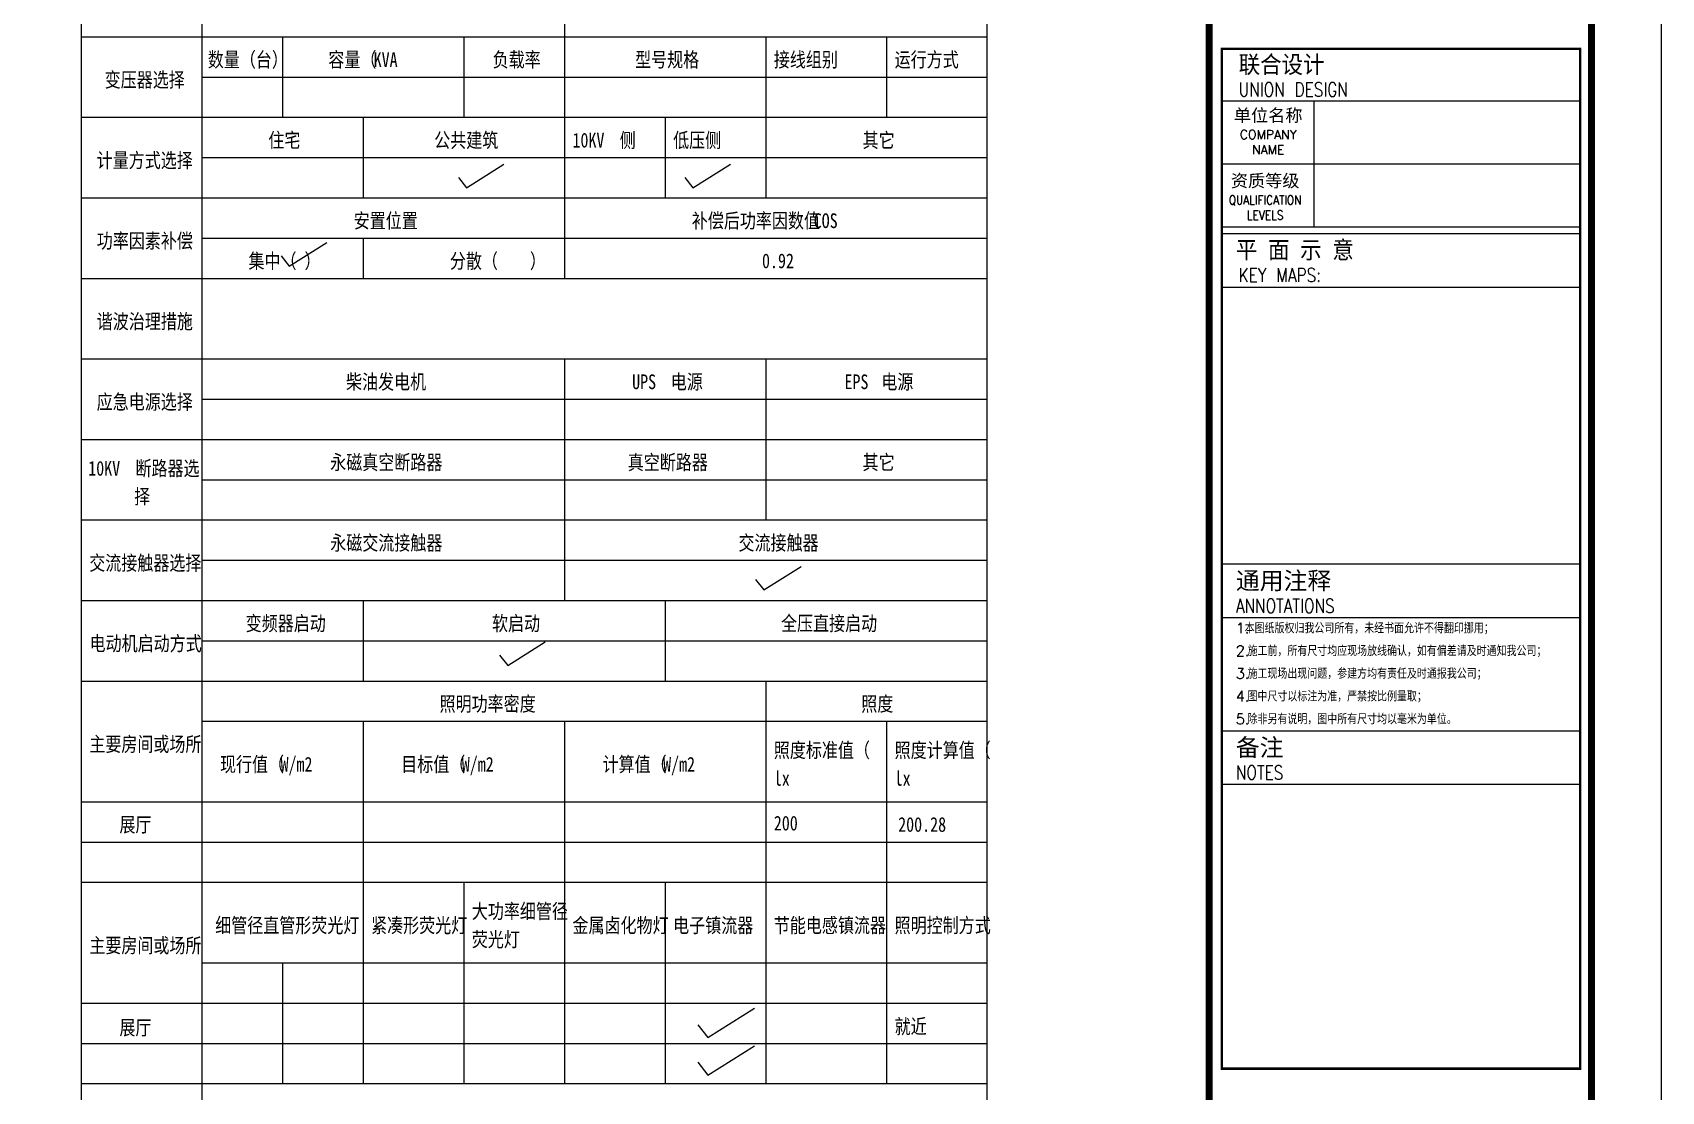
# Model space of a CAD drawing. Extents: x 815029915 to 815825525, y 579155098 to 579748855.
# Drawn here: x 815524479 to 815547777, y 579235898 to 579251046 of the extents above; entities that cross this region are included whole.
import ezdxf
from ezdxf.enums import TextEntityAlignment as Align

# ---------------------------------------------------------------- set-up
doc = ezdxf.new("R2010")
doc.units = 0
doc.header["$LTSCALE"] = 100
doc.header["$MEASUREMENT"] = 0
for name, color, linetype in [('TEL_TAB', 7, 'Continuous'), ('TK', 7, 'Continuous'), ('zm', 1, 'Continuous')]:
    doc.layers.add(name, color=color, linetype=linetype)
doc.styles.add('-宋体', font='', dxfattribs={"width": 0.8})
doc.styles.add('CCIAD-图框(标题项)', font='')
doc.styles.add('CCIAD-图框(版权说明)', font='txt.shx', dxfattribs={"width": 0.7, "bigfont": 'gbcbig.shx'})
doc.styles.add('基本字体', font='simplex.shx', dxfattribs={"height": 180, "bigfont": 'hztxt.shx'})
doc.styles.get('-宋体').set_extended_font_data('SimSun')
doc.styles.get('CCIAD-图框(标题项)').set_extended_font_data('SimHei')

# ---------------------------------------------------------------- blocks, each defined once
blk = doc.blocks.new('CCIAD-TK-A2-图签')
at = {"layer": 'TK'}
for p, q in [((582.39, 328.33), (531.12, 328.33)), ((544.29, 328.33), (544.29, 310.33)), ((582.39, 319.33), (531.12, 319.33)), ((582.39, 310.33), (531.12, 310.33)), ((582.39, 262.13), (531.12, 262.13))]:
    blk.add_line(p, q, dxfattribs=at)
at = {"layer": 'TK', "const_width": 1}
blk.add_lwpolyline([(529.29, 10.46), (529.29, 410)], dxfattribs=at)
at = {"layer": 'TK'}
for points in [[(529.29, 10.46), (584, 10.46), (584, 410)], [(531.12, 335.84), (582.39, 335.84)], [(531.12, 309.4), (582.39, 309.4)], [(531.12, 301.76), (582.39, 301.76)], [(531.12, 254.49), (582.39, 254.49)], [(531.12, 238.28), (582.39, 238.28)], [(531.12, 230.63), (582.39, 230.63)]]:
    blk.add_lwpolyline(points, dxfattribs=at)
at = {"layer": 'TK', "const_width": 0.347}
blk.add_lwpolyline([(531.12, 335.84), (582.39, 335.84), (582.39, 189.94), (531.12, 189.94)], close=True, dxfattribs=at)
at = {"layer": 'TK'}
for s, height, style, width, p in [('联合设计', 2.5, 'CCIAD-图框(标题项)', 0.9, (533.53, 332.35)), ('UNION DESIGN', 2, 'CCIAD-图框(版权说明)', 0.8, (533.53, 329)), ('平 面 示 意', 2.5, 'CCIAD-图框(标题项)', 0.9, (533.13, 305.83)), ('KEY MAPS:', 2, 'CCIAD-图框(版权说明)', 0.8, (533.52, 302.48)), ('ANNOTATIONS', 2, 'CCIAD-图框(版权说明)', 0.8, (533.13, 255.16)), ('NOTES', 2, 'CCIAD-图框(版权说明)', 0.8, (533.13, 231.3))]:
    blk.add_text(s, height=height, dxfattribs=dict(at, style=style, width=width)).set_placement(p)
for s, height, style, p in [('通用注释', 2.5, 'CCIAD-图框(标题项)', (533.13, 258.5)), ('1.', 1.5, 'CCIAD-图框(版权说明)', (533.13, 252.22)), ('本图纸版权归我公司所有，未经书面允许不得翻印挪用；', 1.5, 'CCIAD-图框(版权说明)', (534.39, 252.22)), ('2.', 1.5, 'CCIAD-图框(版权说明)', (533.13, 248.97)), ('施工前，所有尺寸均应现场放线确认，如有偏差请及时通知我公司；', 1.5, 'CCIAD-图框(版权说明)', (534.8, 248.97)), ('3.', 1.5, 'CCIAD-图框(版权说明)', (533.13, 245.72)), ('施工现场出现问题，参建方均有责任及时通报我公司；', 1.5, 'CCIAD-图框(版权说明)', (534.8, 245.72)), ('4.', 1.5, 'CCIAD-图框(版权说明)', (533.13, 242.47)), ('图中尺寸以标注为准，严禁按比例量取；', 1.5, 'CCIAD-图框(版权说明)', (534.8, 242.47)), ('5.', 1.5, 'CCIAD-图框(版权说明)', (533.13, 239.22)), ('除非另有说明，图中所有尺寸均以毫米为单位。', 1.5, 'CCIAD-图框(版权说明)', (534.8, 239.22)), ('备注', 2.5, 'CCIAD-图框(标题项)', (533.13, 234.65))]:
    blk.add_text(s, height=height, dxfattribs=dict(at, style=style)).set_placement(p)
at = {"layer": 'TK', "char_height": 1.8, "width": 11.6, "attachment_point": 5, "style": '基本字体'}
for s, insert in [('{\\fSimHei|b0|i0|c134|p2;单位名称\\Fsimplex,hztxt|c134;\\H0.72222x;COMPANY NAME}', (537.76, 323.99)), ('{\\fSimHei|b0|i0|c134|p49;资质等级\\P\\Fsimplex,hztxt|c134;\\H0.7222x;\\W0.85;QUALIFICATION \\PLEVELS}', (537.32, 314.63))]:
    blk.add_mtext(s, dxfattribs=dict(at, insert=insert))
blk = doc.blocks.new('l')
at = {"layer": 'TK'}
blk.add_lwpolyline([(815463677, 579451444), (815463677, 579409444), (815547777, 579409444), (815547777, 579451444)], close=True, dxfattribs=at)

msp = doc.modelspace()

# ---------------------------------------------------------------- linework, layer by layer
at = {"layer": 'TEL_TAB'}
msp.add_lwpolyline([(815525174.4, 579234857.8), (815538134.4, 579234857.8), (815538134.4, 579254557), (815525174.4, 579254557)], close=True, dxfattribs=at)
at = {"layer": 'TK'}
msp.add_lwpolyline([(815463677.3, 579259229.9), (815463677.3, 579217229.9), (815547777.3, 579217229.9), (815547777.3, 579259229.9)], close=True, dxfattribs=at)
at = {"layer": 'TK', "const_width": 100}
msp.add_lwpolyline([(815466177.3, 579218275.6), (815466177.3, 579258229.9), (815546777.3, 579258229.9), (815546777.3, 579218275.6)], close=True, dxfattribs=at)
at = {"layer": 'zm'}
for p, q in [((815530570.3, 579248974.1), (815530685.7, 579248827.3)), ((815530685.7, 579248827.3), (815531220.7, 579249162.9)), ((815533809.7, 579248974.1), (815533925.1, 579248827.3)), ((815533925.1, 579248827.3), (815534460.2, 579249162.9)), ((815528151.2, 579247705.4), (815528686.3, 579248041)), ((815528035.8, 579247852.2), (815528151.2, 579247705.4)), ((815534937, 579243073.9), (815535472.1, 579243409.5)), ((815534821.6, 579243220.7), (815534937, 579243073.9)), ((815531275, 579241992.4), (815531810.1, 579242328)), ((815531159.6, 579242139.2), (815531275, 579241992.4)), ((815534137.1, 579236668.3), (815534805.9, 579237087.8)), ((815533992.8, 579236851.8), (815534137.1, 579236668.3)), ((815534137.1, 579236131.8), (815534805.9, 579236551.2)), ((815533992.8, 579236315.3), (815534137.1, 579236131.8))]:
    msp.add_line(p, q, dxfattribs=at)
for points in [[(815526902.4, 579253865.8), (815526902.4, 579234857.8)], [(815532086.4, 579253865.8), (815532086.4, 579247529.8)], [(815525174.4, 579250985.8), (815538134.4, 579250985.8)], [(815528054.4, 579250985.8), (815528054.4, 579249833.8)], [(815530646.4, 579250985.8), (815530646.4, 579249833.8)], [(815534966.4, 579250985.8), (815534966.4, 579248681.8)], [(815536694.4, 579250985.8), (815536694.4, 579249833.8)], [(815526902.4, 579250409.8), (815538134.4, 579250409.8)], [(815525174.4, 579249833.8), (815538134.4, 579249833.8)], [(815529206.4, 579249833.8), (815529206.4, 579248681.8)], [(815533526.4, 579249833.8), (815533526.4, 579248681.8)], [(815526902.4, 579249257.8), (815538134.4, 579249257.8)], [(815525174.4, 579248681.8), (815538134.4, 579248681.8)], [(815526902.4, 579248105.8), (815538134.4, 579248105.8)], [(815529206.4, 579248105.8), (815529206.4, 579247529.8)], [(815525174.4, 579247529.8), (815538134.4, 579247529.8)], [(815525174.4, 579246377.8), (815538134.4, 579246377.8)], [(815532086.4, 579246377.8), (815532086.4, 579242921.8)], [(815534966.4, 579246377.8), (815534966.4, 579244073.8)], [(815526902.4, 579245801.8), (815538134.4, 579245801.8)], [(815525174.4, 579245225.8), (815538134.4, 579245225.8)], [(815526902.4, 579244649.8), (815538134.4, 579244649.8)], [(815525174.4, 579244073.8), (815538134.4, 579244073.8)], [(815526902.4, 579243497.8), (815538134.4, 579243497.8)], [(815525174.4, 579242921.8), (815538134.4, 579242921.8)], [(815529206.4, 579242921.8), (815529206.4, 579241769.8)], [(815533526.4, 579242921.8), (815533526.4, 579241769.8)], [(815526902.4, 579242345.8), (815538134.4, 579242345.8)], [(815525174.4, 579241769.8), (815538134.4, 579241769.8)], [(815534966.4, 579241769.8), (815534966.4, 579236009.8)], [(815526902.4, 579241193.8), (815538134.4, 579241193.8)], [(815529206.4, 579241193.8), (815529206.4, 579236009.8)], [(815532086.4, 579241193.8), (815532086.4, 579236009.8)], [(815536694.4, 579241193.8), (815536694.4, 579236009.8)], [(815525174.4, 579240041.8), (815538134.4, 579240041.8)], [(815525174.4, 579239465.8), (815538134.4, 579239465.8)], [(815525174.4, 579238889.8), (815538134.4, 579238889.8)], [(815530646.4, 579238889.8), (815530646.4, 579236009.8)], [(815533526.4, 579238889.8), (815533526.4, 579236009.8)], [(815526902.4, 579237737.8), (815538134.4, 579237737.8)], [(815528054.4, 579237737.8), (815528054.4, 579236009.8)], [(815525174.4, 579237161.8), (815538134.4, 579237161.8)], [(815525174.4, 579236585.8), (815538134.4, 579236585.8)], [(815525174.4, 579236009.8), (815538134.4, 579236009.8)]]:
    msp.add_lwpolyline(points, dxfattribs=at)

# ---------------------------------------------------------------- block references
at = {"layer": 'TK', "xscale": 100, "yscale": 100, "zscale": 100}
msp.add_blockref('CCIAD-TK-A2-图签', (815488377.3, 579217229.9), dxfattribs=at)
at = {"layer": 'zm', "color": 1}
msp.add_blockref('l', (0, -192214.5), dxfattribs=at)

# ---------------------------------------------------------------- texts
at = {"layer": 'zm', "style": '-宋体', "width": 0.8}
for s, p in [('数量（台）', (815526985.8, 579250553.8)), ('容量（', (815528709.7, 579250553.8)), ('KVA', (815529357.8, 579250553.8)), ('负载率', (815531059.8, 579250553.8)), ('型号规格', (815533097.4, 579250553.8)), ('接线组别', (815535081.6, 579250553.8)), ('运行方式', (815536809.6, 579250553.8)), ('变压器选择', (815525510.5, 579250265.8)), ('住宅', (815527851.2, 579249401.8)), ('公共建筑', (815530223.7, 579249401.8)), ('10KV', (815532201.6, 579249401.8)), ('侧', (815532877.4, 579249401.8)), ('低压侧', (815533641.6, 579249401.8)), ('其它', (815536351.8, 579249401.8)), ('计量方式选择', (815525396.2, 579249113.8)), ('安置位置', (815529072.6, 579248249.8)), ('补偿后功率因数值', (815533908.6, 579248249.8)), ('COS', (815535652, 579248249.8)), ('功率因素补偿', (815525397.1, 579247961.8)), ('集中（ ）', (815527567.9, 579247673.8)), ('分散（    ）', (815530447.9, 579247673.8)), ('谐波治理措施', (815525397.1, 579246809.8)), ('柴油发电机', (815528962.9, 579245945.8)), ('UPS', (815533054.9, 579245945.8)), ('电源', (815533607.9, 579245945.8)), ('EPS', (815536092.1, 579245945.8)), ('电源', (815536618.7, 579245945.8)), ('应急电源选择', (815525396.2, 579245657.8)), ('永磁真空断路器', (815528737, 579244793.8)), ('真空断路器', (815532992.1, 579244793.8)), ('其它', (815536351.8, 579244793.8)), ('10KV', (815525275.2, 579244707.4)), ('断路器选', (815525951.1, 579244707.4)), ('择', (815525932.1, 579244304.2)), ('永磁交流接触器', (815528737, 579243641.8)), ('交流接触器', (815534576.1, 579243641.8)), ('交流接触器选择', (815525290.1, 579243353.8)), ('变频器启动', (815527527.4, 579242489.8)), ('软启动', (815531050.7, 579242489.8)), ('全压直接启动', (815535184.6, 579242489.8)), ('电动机启动方式', (815525294.6, 579242201.8)), ('照明功率密度', (815530300.4, 579241337.8)), ('照度', (815536332.7, 579241337.8)), ('主要房间或场所', (815525291, 579240761.8)), ('照度标准值（', (815535081.6, 579240675.4)), ('照度计算值（', (815536809.6, 579240675.4)), ('现行值（', (815527160, 579240473.8)), ('W/m2', (815528025.8, 579240473.8)), ('目标值（', (815529752, 579240473.8)), ('W/m2', (815530617.8, 579240473.8)), ('计算值（', (815532632, 579240473.8)), ('W/m2', (815533497.8, 579240473.8)), ('lx', (815535081.6, 579240272.2)), ('lx', (815536809.6, 579240272.2)), ('展厅', (815525721.8, 579239609.8)), ('200', (815535081.6, 579239631.4)), ('200.28', (815536860.3, 579239612.6)), ('大功率细管径', (815530761.6, 579238371.4)), ('细管径直管形荧光灯', (815527091.1, 579238169.8)), ('紧凑形荧光灯', (815529321.6, 579238169.8)), ('金属卤化物灯', (815532201.6, 579238169.8)), ('电子镇流器', (815533641.6, 579238169.8)), ('节能电感镇流器', (815535081.6, 579238169.8)), ('照明控制方式', (815536809.6, 579238169.8)), ('主要房间或场所', (815525291, 579237881.8)), ('荧光灯', (815530761.6, 579237968.2)), ('展厅', (815525721.8, 579236706.3)), ('就近', (815536809.6, 579236723.5))]:
    msp.add_text(s, height=210, dxfattribs=at).set_placement(p)
msp.add_text('0.92', height=210, dxfattribs=at).set_placement((815535141, 579247675.5), align=Align.CENTER)

doc.saveas('drawing.dxf')
